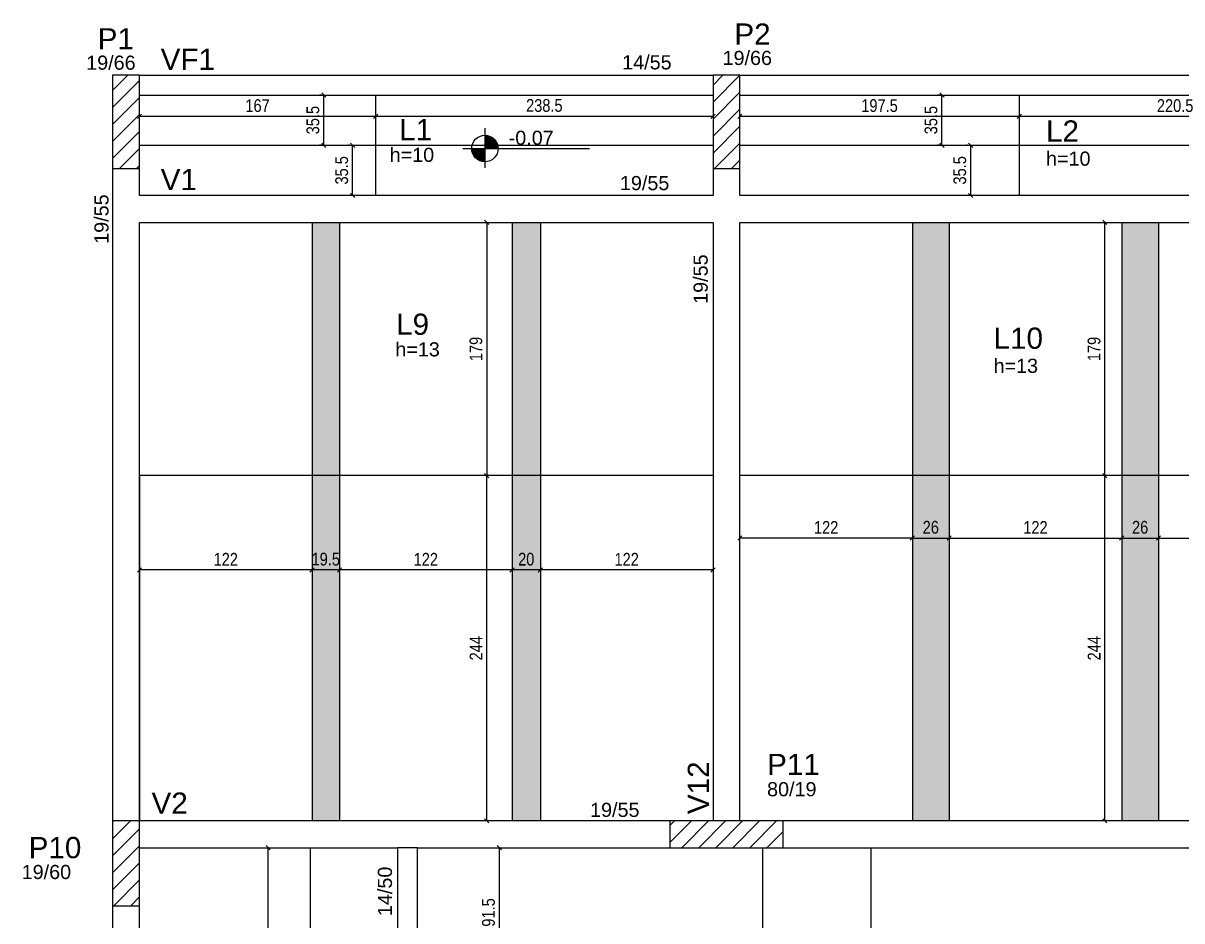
# Model space of a CAD drawing. Header units: millimetres. Extents: x 3565 to 7170, y 1537 to 2867.
# Drawn here: x 3565 to 4384, y 2228 to 2863 of the extents above; entities that cross this region are included whole.
import ezdxf

# ---------------------------------------------------------------- set-up
doc = ezdxf.new("R2010")
doc.units = ezdxf.units.MM
for name, color, linetype in [('3', 3, 'Continuous'), ('4', 4, 'Continuous'), ('7', 7, 'Continuous'), ('9', 9, 'Continuous'), ('Painéis', 200, 'Continuous')]:
    doc.layers.add(name, color=color, linetype=linetype)
doc.layers.add('Hachura', color=251, linetype='Continuous', lineweight=9)
doc.styles.add('COTA TECNICA-50', font='techl___.ttf', dxfattribs={"height": 9})
doc.styles.get("Standard").update_dxf_attribs({"font": 'arial.ttf'})
doc.dimstyles.new('COTA PAINEL-50', dxfattribs={"dimtxt": 9, "dimasz": 3, "dimexe": 3, "dimexo": 3, "dimgap": 3, "dimtad": 1, "dimdec": 1, "dimzin": 12, "dimdsep": 46, "dimtxsty": 'COTA TECNICA-50', "dimblk1": 'OBLIQUE', "dimblk2": 'OBLIQUE', "dimsah": 1, "dimcen": 0.9, "dimclrd": 4, "dimclre": 4, "dimclrt": 240, "dimadec": 1, "dimazin": 3, "dimtfac": 1, "dimtdec": 1, "dimtmove": 0, "dimatfit": 3, "dimfxl": 1, "dimtolj": 1, "dimtzin": 12, "dimarcsym": 0})

# ---------------------------------------------------------------- blocks, each defined once
blk = doc.blocks.new('_Oblique')
at = {"color": 0, "linetype": 'ByBlock', "lineweight": -2}
blk.add_line((-0.5, -0.5), (0.5, 0.5), dxfattribs=at)
blk = doc.blocks.new('*D452')
at = {"layer": 'Defpoints', "color": 0, "transparency": 16777216}
for p in [(3930.5, 2476.28), (3930.5, 2476.28), (4052.53, 2476.26)]:
    blk.add_point(p, dxfattribs=at)
at = {"layer": 'Painéis', "color": 4, "lineweight": -2, "transparency": 16777216}
for p, q in [((4052.53, 2476.28), (3930.5, 2476.28)), ((4052.53, 2479.26), (4052.53, 2479.28))]:
    blk.add_line(p, q, dxfattribs=at)
at = {"layer": 'Painéis', "color": 4, "lineweight": -2, "transparency": 16777216, "xscale": 3, "yscale": 3, "zscale": 3, "rotation": 180}
blk.add_blockref('_Oblique', (3930.5, 2476.28), dxfattribs=at)
at = {"layer": 'Painéis', "color": 4, "lineweight": -2, "transparency": 16777216, "xscale": 3, "yscale": 3, "zscale": 3}
blk.add_blockref('_Oblique', (4052.53, 2476.28), dxfattribs=at)
at = {"layer": 'Painéis', "color": 240, "transparency": 16777216, "insert": (3991.51, 2483.84), "char_height": 9, "attachment_point": 5, "style": 'COTA TECNICA-50'}
blk.add_mtext('\\A1;122', dxfattribs=at)
blk = doc.blocks.new('*D491')
at = {"layer": 'Defpoints', "color": 0, "transparency": 16777216}
for p in [(3910.5, 2476.28), (3910.5, 2476.28), (3930.5, 2476.28)]:
    blk.add_point(p, dxfattribs=at)
at = {"layer": 'Painéis', "color": 4, "lineweight": -2, "transparency": 16777216}
blk.add_line((3930.5, 2476.28), (3910.5, 2476.28), dxfattribs=at)
at = {"layer": 'Painéis', "color": 4, "lineweight": -2, "transparency": 16777216, "xscale": 3, "yscale": 3, "zscale": 3, "rotation": 180}
blk.add_blockref('_Oblique', (3910.5, 2476.28), dxfattribs=at)
at = {"layer": 'Painéis', "color": 4, "lineweight": -2, "transparency": 16777216, "xscale": 3, "yscale": 3, "zscale": 3}
blk.add_blockref('_Oblique', (3930.5, 2476.28), dxfattribs=at)
at = {"layer": 'Painéis', "color": 240, "transparency": 16777216, "insert": (3920.5, 2483.88), "char_height": 9, "attachment_point": 5, "style": 'COTA TECNICA-50'}
blk.add_mtext('\\A1;20', dxfattribs=at)
blk = doc.blocks.new('*D492')
at = {"layer": 'Defpoints', "color": 0, "transparency": 16777216}
for p in [(3788.5, 2476.28), (3788.5, 2476.28), (3910.5, 2476.28)]:
    blk.add_point(p, dxfattribs=at)
at = {"layer": 'Painéis', "color": 4, "lineweight": -2, "transparency": 16777216}
blk.add_line((3910.5, 2476.28), (3788.5, 2476.28), dxfattribs=at)
at = {"layer": 'Painéis', "color": 4, "lineweight": -2, "transparency": 16777216, "xscale": 3, "yscale": 3, "zscale": 3, "rotation": 180}
blk.add_blockref('_Oblique', (3788.5, 2476.28), dxfattribs=at)
at = {"layer": 'Painéis', "color": 4, "lineweight": -2, "transparency": 16777216, "xscale": 3, "yscale": 3, "zscale": 3}
blk.add_blockref('_Oblique', (3910.5, 2476.28), dxfattribs=at)
at = {"layer": 'Painéis', "color": 240, "transparency": 16777216, "insert": (3849.5, 2483.84), "char_height": 9, "attachment_point": 5, "style": 'COTA TECNICA-50'}
blk.add_mtext('\\A1;122', dxfattribs=at)
blk = doc.blocks.new('*D493')
at = {"layer": 'Defpoints', "color": 0, "transparency": 16777216}
for p in [(3769.04, 2476.28), (3769.04, 2476.28), (3788.5, 2476.28)]:
    blk.add_point(p, dxfattribs=at)
at = {"layer": 'Painéis', "color": 4, "lineweight": -2, "transparency": 16777216}
blk.add_line((3788.5, 2476.28), (3769.04, 2476.28), dxfattribs=at)
at = {"layer": 'Painéis', "color": 4, "lineweight": -2, "transparency": 16777216, "xscale": 3, "yscale": 3, "zscale": 3, "rotation": 180}
blk.add_blockref('_Oblique', (3769.04, 2476.28), dxfattribs=at)
at = {"layer": 'Painéis', "color": 4, "lineweight": -2, "transparency": 16777216, "xscale": 3, "yscale": 3, "zscale": 3}
blk.add_blockref('_Oblique', (3788.5, 2476.28), dxfattribs=at)
at = {"layer": 'Painéis', "color": 240, "transparency": 16777216, "insert": (3778.77, 2483.91), "char_height": 9, "attachment_point": 5, "style": 'COTA TECNICA-50'}
blk.add_mtext('\\A1;19.5', dxfattribs=at)
blk = doc.blocks.new('*D494')
at = {"layer": 'Defpoints', "color": 0, "transparency": 16777216}
for p in [(3647.04, 2476.28), (3647.04, 2476.28), (3769.04, 2476.28)]:
    blk.add_point(p, dxfattribs=at)
at = {"layer": 'Painéis', "color": 4, "lineweight": -2, "transparency": 16777216}
blk.add_line((3769.04, 2476.28), (3647.04, 2476.28), dxfattribs=at)
at = {"layer": 'Painéis', "color": 4, "lineweight": -2, "transparency": 16777216, "xscale": 3, "yscale": 3, "zscale": 3, "rotation": 180}
blk.add_blockref('_Oblique', (3647.04, 2476.28), dxfattribs=at)
at = {"layer": 'Painéis', "color": 4, "lineweight": -2, "transparency": 16777216, "xscale": 3, "yscale": 3, "zscale": 3}
blk.add_blockref('_Oblique', (3769.04, 2476.28), dxfattribs=at)
at = {"layer": 'Painéis', "color": 240, "transparency": 16777216, "insert": (3708.04, 2483.84), "char_height": 9, "attachment_point": 5, "style": 'COTA TECNICA-50'}
blk.add_mtext('\\A1;122', dxfattribs=at)
blk = doc.blocks.new('*D495')
at = {"layer": 'Defpoints', "color": 0, "transparency": 16777216}
for p in [(3892.57, 2542.98), (3892.57, 2542.98), (3892.57, 2298.98)]:
    blk.add_point(p, dxfattribs=at)
at = {"layer": 'Painéis', "color": 4, "lineweight": -2, "transparency": 16777216}
blk.add_line((3892.57, 2298.98), (3892.57, 2542.98), dxfattribs=at)
at = {"layer": 'Painéis', "color": 4, "lineweight": -2, "transparency": 16777216, "xscale": 3, "yscale": 3, "zscale": 3}
for p, rotation in [((3892.57, 2542.98), 90), ((3892.57, 2298.98), 270)]:
    blk.add_blockref('_Oblique', p, dxfattribs=dict(at, rotation=rotation))
at = {"layer": 'Painéis', "color": 240, "transparency": 16777216, "insert": (3885, 2420.98), "char_height": 9, "attachment_point": 5, "rotation": 90, "style": 'COTA TECNICA-50'}
blk.add_mtext('\\A1;244', dxfattribs=at)
blk = doc.blocks.new('*D496')
at = {"layer": 'Defpoints', "color": 0, "transparency": 16777216}
for p in [(3892.57, 2721.98), (3892.57, 2542.98), (3892.57, 2542.98)]:
    blk.add_point(p, dxfattribs=at)
at = {"layer": 'Painéis', "color": 4, "lineweight": -2, "transparency": 16777216}
blk.add_line((3892.57, 2721.98), (3892.57, 2542.98), dxfattribs=at)
at = {"layer": 'Painéis', "color": 4, "lineweight": -2, "transparency": 16777216, "xscale": 3, "yscale": 3, "zscale": 3}
for p, rotation in [((3892.57, 2721.98), 90), ((3892.57, 2542.98), 270)]:
    blk.add_blockref('_Oblique', p, dxfattribs=dict(at, rotation=rotation))
at = {"layer": 'Painéis', "color": 240, "transparency": 16777216, "insert": (3884.97, 2632.48), "char_height": 9, "attachment_point": 5, "rotation": 90, "style": 'COTA TECNICA-50'}
blk.add_mtext('\\A1;179', dxfattribs=at)
blk = doc.blocks.new('*D497')
at = {"layer": 'Defpoints', "color": 0, "transparency": 16777216}
for p in [(4071.53, 2498.82), (4071.53, 2498.8), (4193.51, 2498.82)]:
    blk.add_point(p, dxfattribs=at)
at = {"layer": 'Painéis', "color": 4, "lineweight": -2, "transparency": 16777216}
for p, q in [((4071.53, 2501.8), (4071.53, 2501.82)), ((4193.51, 2498.82), (4071.53, 2498.82))]:
    blk.add_line(p, q, dxfattribs=at)
at = {"layer": 'Painéis', "color": 4, "lineweight": -2, "transparency": 16777216, "xscale": 3, "yscale": 3, "zscale": 3, "rotation": 180}
blk.add_blockref('_Oblique', (4071.53, 2498.82), dxfattribs=at)
at = {"layer": 'Painéis', "color": 4, "lineweight": -2, "transparency": 16777216, "xscale": 3, "yscale": 3, "zscale": 3}
blk.add_blockref('_Oblique', (4193.51, 2498.82), dxfattribs=at)
at = {"layer": 'Painéis', "color": 240, "transparency": 16777216, "insert": (4132.52, 2506.37), "char_height": 9, "attachment_point": 5, "style": 'COTA TECNICA-50'}
blk.add_mtext('\\A1;122', dxfattribs=at)
blk = doc.blocks.new('*D643')
at = {"layer": 'Defpoints', "color": 0, "transparency": 16777216}
for p in [(4193.51, 2498.82), (4219.51, 2498.82), (4219.51, 2498.82)]:
    blk.add_point(p, dxfattribs=at)
at = {"layer": 'Painéis', "color": 4, "lineweight": -2, "transparency": 16777216}
blk.add_line((4193.51, 2498.82), (4219.51, 2498.82), dxfattribs=at)
at = {"layer": 'Painéis', "color": 4, "lineweight": -2, "transparency": 16777216, "xscale": 3, "yscale": 3, "zscale": 3, "rotation": 180}
blk.add_blockref('_Oblique', (4193.51, 2498.82), dxfattribs=at)
at = {"layer": 'Painéis', "color": 4, "lineweight": -2, "transparency": 16777216, "xscale": 3, "yscale": 3, "zscale": 3}
blk.add_blockref('_Oblique', (4219.51, 2498.82), dxfattribs=at)
at = {"layer": 'Painéis', "color": 240, "transparency": 16777216, "insert": (4206.51, 2506.41), "char_height": 9, "attachment_point": 5, "style": 'COTA TECNICA-50'}
blk.add_mtext('\\A1;26', dxfattribs=at)
blk = doc.blocks.new('*D644')
at = {"layer": 'Defpoints', "color": 0, "transparency": 16777216}
for p in [(4219.51, 2498.82), (4341.51, 2498.82), (4341.51, 2498.82)]:
    blk.add_point(p, dxfattribs=at)
at = {"layer": 'Painéis', "color": 4, "lineweight": -2, "transparency": 16777216}
blk.add_line((4219.51, 2498.82), (4341.51, 2498.82), dxfattribs=at)
at = {"layer": 'Painéis', "color": 4, "lineweight": -2, "transparency": 16777216, "xscale": 3, "yscale": 3, "zscale": 3, "rotation": 180}
blk.add_blockref('_Oblique', (4219.51, 2498.82), dxfattribs=at)
at = {"layer": 'Painéis', "color": 4, "lineweight": -2, "transparency": 16777216, "xscale": 3, "yscale": 3, "zscale": 3}
blk.add_blockref('_Oblique', (4341.51, 2498.82), dxfattribs=at)
at = {"layer": 'Painéis', "color": 240, "transparency": 16777216, "insert": (4280.51, 2506.37), "char_height": 9, "attachment_point": 5, "style": 'COTA TECNICA-50'}
blk.add_mtext('\\A1;122', dxfattribs=at)
blk = doc.blocks.new('*D645')
at = {"layer": 'Defpoints', "color": 0, "transparency": 16777216}
for p in [(4341.51, 2498.82), (4367.51, 2498.82), (4367.51, 2498.82)]:
    blk.add_point(p, dxfattribs=at)
at = {"layer": 'Painéis', "color": 4, "lineweight": -2, "transparency": 16777216}
blk.add_line((4341.51, 2498.82), (4367.51, 2498.82), dxfattribs=at)
at = {"layer": 'Painéis', "color": 4, "lineweight": -2, "transparency": 16777216, "xscale": 3, "yscale": 3, "zscale": 3, "rotation": 180}
blk.add_blockref('_Oblique', (4341.51, 2498.82), dxfattribs=at)
at = {"layer": 'Painéis', "color": 4, "lineweight": -2, "transparency": 16777216, "xscale": 3, "yscale": 3, "zscale": 3}
blk.add_blockref('_Oblique', (4367.51, 2498.82), dxfattribs=at)
at = {"layer": 'Painéis', "color": 240, "transparency": 16777216, "insert": (4354.51, 2506.41), "char_height": 9, "attachment_point": 5, "style": 'COTA TECNICA-50'}
blk.add_mtext('\\A1;26', dxfattribs=at)
blk = doc.blocks.new('*D646')
at = {"layer": 'Defpoints', "color": 0, "transparency": 16777216}
for p in [(4367.51, 2498.82), (4489.54, 2498.82), (4489.54, 2498.82)]:
    blk.add_point(p, dxfattribs=at)
at = {"layer": 'Painéis', "color": 4, "lineweight": -2, "transparency": 16777216}
blk.add_line((4367.51, 2498.82), (4489.54, 2498.82), dxfattribs=at)
at = {"layer": 'Painéis', "color": 4, "lineweight": -2, "transparency": 16777216, "xscale": 3, "yscale": 3, "zscale": 3, "rotation": 180}
blk.add_blockref('_Oblique', (4367.51, 2498.82), dxfattribs=at)
at = {"layer": 'Painéis', "color": 4, "lineweight": -2, "transparency": 16777216, "xscale": 3, "yscale": 3, "zscale": 3}
blk.add_blockref('_Oblique', (4489.54, 2498.82), dxfattribs=at)
at = {"layer": 'Painéis', "color": 240, "transparency": 16777216, "insert": (4428.53, 2506.37), "char_height": 9, "attachment_point": 5, "style": 'COTA TECNICA-50'}
blk.add_mtext('\\A1;122', dxfattribs=at)
blk = doc.blocks.new('*D498')
at = {"layer": 'Defpoints', "color": 0, "transparency": 16777216}
for p in [(4329.58, 2542.98), (4329.58, 2542.98), (4329.58, 2298.98)]:
    blk.add_point(p, dxfattribs=at)
at = {"layer": 'Painéis', "color": 4, "lineweight": -2, "transparency": 16777216}
blk.add_line((4329.58, 2298.98), (4329.58, 2542.98), dxfattribs=at)
at = {"layer": 'Painéis', "color": 4, "lineweight": -2, "transparency": 16777216, "xscale": 3, "yscale": 3, "zscale": 3}
for p, rotation in [((4329.58, 2542.98), 90), ((4329.58, 2298.98), 270)]:
    blk.add_blockref('_Oblique', p, dxfattribs=dict(at, rotation=rotation))
at = {"layer": 'Painéis', "color": 240, "transparency": 16777216, "insert": (4322.01, 2420.98), "char_height": 9, "attachment_point": 5, "rotation": 90, "style": 'COTA TECNICA-50'}
blk.add_mtext('\\A1;244', dxfattribs=at)
blk = doc.blocks.new('*D499')
at = {"layer": 'Defpoints', "color": 0, "transparency": 16777216}
for p in [(4329.58, 2721.98), (4329.58, 2721.98), (4329.58, 2542.98)]:
    blk.add_point(p, dxfattribs=at)
at = {"layer": 'Painéis', "color": 4, "lineweight": -2, "transparency": 16777216}
blk.add_line((4329.58, 2542.98), (4329.58, 2721.98), dxfattribs=at)
at = {"layer": 'Painéis', "color": 4, "lineweight": -2, "transparency": 16777216, "xscale": 3, "yscale": 3, "zscale": 3}
for p, rotation in [((4329.58, 2721.98), 90), ((4329.58, 2542.98), 270)]:
    blk.add_blockref('_Oblique', p, dxfattribs=dict(at, rotation=rotation))
at = {"layer": 'Painéis', "color": 240, "transparency": 16777216, "insert": (4321.99, 2632.48), "char_height": 9, "attachment_point": 5, "rotation": 90, "style": 'COTA TECNICA-50'}
blk.add_mtext('\\A1;179', dxfattribs=at)
blk = doc.blocks.new('*D467')
at = {"layer": 'Defpoints', "color": 0, "transparency": 16777216}
for p in [(3901.48, 2279.98), (3901.48, 2279.98), (3901.48, 2188.48)]:
    blk.add_point(p, dxfattribs=at)
at = {"layer": 'Painéis', "color": 4, "lineweight": -2, "transparency": 16777216}
blk.add_line((3901.48, 2188.48), (3901.48, 2279.98), dxfattribs=at)
at = {"layer": 'Painéis', "color": 4, "lineweight": -2, "transparency": 16777216, "xscale": 3, "yscale": 3, "zscale": 3}
for p, rotation in [((3901.48, 2279.98), 90), ((3901.48, 2188.48), 270)]:
    blk.add_blockref('_Oblique', p, dxfattribs=dict(at, rotation=rotation))
at = {"layer": 'Painéis', "color": 240, "transparency": 16777216, "insert": (3893.85, 2234.23), "char_height": 9, "attachment_point": 5, "rotation": 90, "style": 'COTA TECNICA-50'}
blk.add_mtext('\\A1;91.5', dxfattribs=at)
blk = doc.blocks.new('*D638')
at = {"layer": 'Defpoints', "color": 0, "transparency": 16777216}
for p in [(3738.04, 2279.98), (3738.04, 2279.98), (3738.04, 2108.98)]:
    blk.add_point(p, dxfattribs=at)
at = {"layer": 'Painéis', "color": 4, "lineweight": -2, "transparency": 16777216}
blk.add_line((3738.04, 2108.98), (3738.04, 2279.98), dxfattribs=at)
at = {"layer": 'Painéis', "color": 4, "lineweight": -2, "transparency": 16777216, "xscale": 3, "yscale": 3, "zscale": 3}
for p, rotation in [((3738.04, 2279.98), 90), ((3738.04, 2108.98), 270)]:
    blk.add_blockref('_Oblique', p, dxfattribs=dict(at, rotation=rotation))
at = {"layer": 'Painéis', "color": 240, "transparency": 16777216, "insert": (3730.47, 2194.48), "char_height": 9, "attachment_point": 5, "rotation": 90, "style": 'COTA TECNICA-50'}
blk.add_mtext('\\A1;171', dxfattribs=at)
blk = doc.blocks.new('*D564')
at = {"layer": 'Defpoints', "color": 0, "transparency": 16777216}
for p in [(3814.04, 2796.82), (3814.04, 2796.82), (4052.54, 2796.82)]:
    blk.add_point(p, dxfattribs=at)
at = {"layer": 'Painéis', "color": 4, "lineweight": -2, "transparency": 16777216}
blk.add_line((4052.54, 2796.82), (3814.04, 2796.82), dxfattribs=at)
at = {"layer": 'Painéis', "color": 4, "lineweight": -2, "transparency": 16777216, "xscale": 3, "yscale": 3, "zscale": 3, "rotation": 180}
blk.add_blockref('_Oblique', (3814.04, 2796.82), dxfattribs=at)
at = {"layer": 'Painéis', "color": 4, "lineweight": -2, "transparency": 16777216, "xscale": 3, "yscale": 3, "zscale": 3}
blk.add_blockref('_Oblique', (4052.54, 2796.82), dxfattribs=at)
at = {"layer": 'Painéis', "color": 240, "transparency": 16777216, "insert": (3933.29, 2804.54), "char_height": 9, "attachment_point": 5, "style": 'COTA TECNICA-50'}
blk.add_mtext('\\A1;238.5', dxfattribs=at)
blk = doc.blocks.new('*D565')
at = {"layer": 'Defpoints', "color": 0, "transparency": 16777216}
for p in [(3647.04, 2796.82), (3647.04, 2796.82), (3814.04, 2796.82)]:
    blk.add_point(p, dxfattribs=at)
at = {"layer": 'Painéis', "color": 4, "lineweight": -2, "transparency": 16777216}
blk.add_line((3814.04, 2796.82), (3647.04, 2796.82), dxfattribs=at)
at = {"layer": 'Painéis', "color": 4, "lineweight": -2, "transparency": 16777216, "xscale": 3, "yscale": 3, "zscale": 3, "rotation": 180}
blk.add_blockref('_Oblique', (3647.04, 2796.82), dxfattribs=at)
at = {"layer": 'Painéis', "color": 4, "lineweight": -2, "transparency": 16777216, "xscale": 3, "yscale": 3, "zscale": 3}
blk.add_blockref('_Oblique', (3814.04, 2796.82), dxfattribs=at)
at = {"layer": 'Painéis', "color": 240, "transparency": 16777216, "insert": (3730.54, 2804.41), "char_height": 9, "attachment_point": 5, "style": 'COTA TECNICA-50'}
blk.add_mtext('\\A1;167', dxfattribs=at)
blk = doc.blocks.new('*D566')
at = {"layer": 'Defpoints', "color": 0, "transparency": 16777216}
for p in [(3797.76, 2776.48), (3798.51, 2776.48), (3798.51, 2740.98)]:
    blk.add_point(p, dxfattribs=at)
at = {"layer": 'Painéis', "color": 4, "lineweight": -2, "transparency": 16777216}
for p, q in [((3795.51, 2776.48), (3794.76, 2776.48)), ((3797.76, 2740.98), (3797.76, 2776.48)), ((3795.51, 2740.98), (3794.76, 2740.98))]:
    blk.add_line(p, q, dxfattribs=at)
at = {"layer": 'Painéis', "color": 4, "lineweight": -2, "transparency": 16777216, "xscale": 3, "yscale": 3, "zscale": 3}
for p, rotation in [((3797.76, 2776.48), 90), ((3797.76, 2740.98), 270)]:
    blk.add_blockref('_Oblique', p, dxfattribs=dict(at, rotation=rotation))
at = {"layer": 'Painéis', "color": 240, "transparency": 16777216, "insert": (3790.06, 2758.73), "char_height": 9, "attachment_point": 5, "rotation": 90, "style": 'COTA TECNICA-50'}
blk.add_mtext('\\A1;35.5', dxfattribs=at)
blk = doc.blocks.new('*D567')
at = {"layer": 'Defpoints', "color": 0, "transparency": 16777216}
for p in [(3777.38, 2811.98), (3779.27, 2811.98), (3779.27, 2776.48)]:
    blk.add_point(p, dxfattribs=at)
at = {"layer": 'Painéis', "color": 4, "lineweight": -2, "transparency": 16777216}
for p, q in [((3776.27, 2811.98), (3774.38, 2811.98)), ((3777.38, 2776.48), (3777.38, 2811.98)), ((3776.27, 2776.48), (3774.38, 2776.48))]:
    blk.add_line(p, q, dxfattribs=at)
at = {"layer": 'Painéis', "color": 4, "lineweight": -2, "transparency": 16777216, "xscale": 3, "yscale": 3, "zscale": 3}
for p, rotation in [((3777.38, 2811.98), 90), ((3777.38, 2776.48), 270)]:
    blk.add_blockref('_Oblique', p, dxfattribs=dict(at, rotation=rotation))
at = {"layer": 'Painéis', "color": 240, "transparency": 16777216, "insert": (3769.68, 2794.23), "char_height": 9, "attachment_point": 5, "rotation": 90, "style": 'COTA TECNICA-50'}
blk.add_mtext('\\A1;35.5', dxfattribs=at)
blk = doc.blocks.new('*D568')
at = {"layer": 'Defpoints', "color": 0, "transparency": 16777216}
for p in [(4269.04, 2796.82), (4269.04, 2796.82), (4489.54, 2796.82)]:
    blk.add_point(p, dxfattribs=at)
at = {"layer": 'Painéis', "color": 4, "lineweight": -2, "transparency": 16777216}
blk.add_line((4489.54, 2796.82), (4269.04, 2796.82), dxfattribs=at)
at = {"layer": 'Painéis', "color": 4, "lineweight": -2, "transparency": 16777216, "xscale": 3, "yscale": 3, "zscale": 3, "rotation": 180}
blk.add_blockref('_Oblique', (4269.04, 2796.82), dxfattribs=at)
at = {"layer": 'Painéis', "color": 4, "lineweight": -2, "transparency": 16777216, "xscale": 3, "yscale": 3, "zscale": 3}
blk.add_blockref('_Oblique', (4489.54, 2796.82), dxfattribs=at)
at = {"layer": 'Painéis', "color": 240, "transparency": 16777216, "insert": (4379.29, 2804.42), "char_height": 9, "attachment_point": 5, "style": 'COTA TECNICA-50'}
blk.add_mtext('\\A1;220.5', dxfattribs=at)
blk = doc.blocks.new('*D569')
at = {"layer": 'Defpoints', "color": 0, "transparency": 16777216}
for p in [(4071.54, 2796.82), (4071.54, 2796.82), (4269.04, 2796.82)]:
    blk.add_point(p, dxfattribs=at)
at = {"layer": 'Painéis', "color": 4, "lineweight": -2, "transparency": 16777216}
blk.add_line((4269.04, 2796.82), (4071.54, 2796.82), dxfattribs=at)
at = {"layer": 'Painéis', "color": 4, "lineweight": -2, "transparency": 16777216, "xscale": 3, "yscale": 3, "zscale": 3, "rotation": 180}
blk.add_blockref('_Oblique', (4071.54, 2796.82), dxfattribs=at)
at = {"layer": 'Painéis', "color": 4, "lineweight": -2, "transparency": 16777216, "xscale": 3, "yscale": 3, "zscale": 3}
blk.add_blockref('_Oblique', (4269.04, 2796.82), dxfattribs=at)
at = {"layer": 'Painéis', "color": 240, "transparency": 16777216, "insert": (4170.29, 2804.45), "char_height": 9, "attachment_point": 5, "style": 'COTA TECNICA-50'}
blk.add_mtext('\\A1;197.5', dxfattribs=at)
blk = doc.blocks.new('*D570')
at = {"layer": 'Defpoints', "color": 0, "transparency": 16777216}
for p in [(4234.76, 2776.48), (4235.51, 2776.48), (4235.51, 2740.98)]:
    blk.add_point(p, dxfattribs=at)
at = {"layer": 'Painéis', "color": 4, "lineweight": -2, "transparency": 16777216}
for p, q in [((4232.51, 2776.48), (4231.76, 2776.48)), ((4234.76, 2740.98), (4234.76, 2776.48)), ((4232.51, 2740.98), (4231.76, 2740.98))]:
    blk.add_line(p, q, dxfattribs=at)
at = {"layer": 'Painéis', "color": 4, "lineweight": -2, "transparency": 16777216, "xscale": 3, "yscale": 3, "zscale": 3}
for p, rotation in [((4234.76, 2776.48), 90), ((4234.76, 2740.98), 270)]:
    blk.add_blockref('_Oblique', p, dxfattribs=dict(at, rotation=rotation))
at = {"layer": 'Painéis', "color": 240, "transparency": 16777216, "insert": (4227.06, 2758.73), "char_height": 9, "attachment_point": 5, "rotation": 90, "style": 'COTA TECNICA-50'}
blk.add_mtext('\\A1;35.5', dxfattribs=at)
blk = doc.blocks.new('*D571')
at = {"layer": 'Defpoints', "color": 0, "transparency": 16777216}
for p in [(4214.38, 2811.98), (4216.27, 2811.98), (4216.27, 2776.48)]:
    blk.add_point(p, dxfattribs=at)
at = {"layer": 'Painéis', "color": 4, "lineweight": -2, "transparency": 16777216}
for p, q in [((4213.27, 2811.98), (4211.38, 2811.98)), ((4214.38, 2776.48), (4214.38, 2811.98)), ((4213.27, 2776.48), (4211.38, 2776.48))]:
    blk.add_line(p, q, dxfattribs=at)
at = {"layer": 'Painéis', "color": 4, "lineweight": -2, "transparency": 16777216, "xscale": 3, "yscale": 3, "zscale": 3}
for p, rotation in [((4214.38, 2811.98), 90), ((4214.38, 2776.48), 270)]:
    blk.add_blockref('_Oblique', p, dxfattribs=dict(at, rotation=rotation))
at = {"layer": 'Painéis', "color": 240, "transparency": 16777216, "insert": (4206.68, 2794.23), "char_height": 9, "attachment_point": 5, "rotation": 90, "style": 'COTA TECNICA-50'}
blk.add_mtext('\\A1;35.5', dxfattribs=at)

msp = doc.modelspace()

# ---------------------------------------------------------------- hatches: boundary and pattern name
at = {"layer": 'Hachura', "linetype": 'ByBlock'}
h = msp.add_hatch(color=256, dxfattribs=at)
h.dxf.hatch_style = 1
h.paths.add_polyline_path([(3788.5, 2721.98), (3769.04, 2721.98), (3769.04, 2298.98), (3788.5, 2298.98)])
h = msp.add_hatch(color=256, dxfattribs=at)
h.dxf.hatch_style = 1
h.paths.add_polyline_path([(3930.5, 2721.98), (3910.5, 2721.98), (3910.5, 2298.98), (3930.5, 2298.98)])
h = msp.add_hatch(color=256, dxfattribs=at)
h.dxf.hatch_style = 1
h.paths.add_polyline_path([(4219.51, 2721.99), (4193.51, 2721.98), (4193.51, 2298.98), (4219.51, 2298.99)])
h = msp.add_hatch(color=256, dxfattribs=at)
h.dxf.hatch_style = 1
h.paths.add_polyline_path([(4367.51, 2721.99), (4341.51, 2721.98), (4341.51, 2298.98), (4367.51, 2298.99)])

# ---------------------------------------------------------------- linework, layer by layer
at = {"layer": '3', "linetype": 'Continuous'}
for p, q in [((3628.04, 2815.19), (3638.83, 2825.98)), ((3628.04, 2803.17), (3647.04, 2822.17)), ((3647.04, 2825.98), (4052.54, 2825.98)), ((4052.54, 2806.94), (4071.54, 2825.98)), ((4052.54, 2818.96), (4059.56, 2825.98)), ((4071.54, 2825.98), (4489.54, 2825.98)), ((3628.04, 2791.15), (3647.04, 2810.15)), ((3647.04, 2811.98), (4052.54, 2811.98)), ((4052.54, 2794.92), (4071.54, 2813.92)), ((4071.54, 2811.98), (4489.54, 2811.98)), ((4052.54, 2782.9), (4071.54, 2801.9)), ((3628.04, 2779.13), (3647.04, 2798.13)), ((3628.04, 2767.11), (3647.04, 2786.11)), ((3891.3, 2788.6), (3891.3, 2760.39)), ((4052.54, 2770.88), (4071.54, 2789.88)), ((3891.3, 2783.49), (3891.3, 2764.74)), ((3891.3, 2783.04), (3894.18, 2783.04)), ((3891.3, 2782.44), (3895.61, 2782.44)), ((3891.3, 2781.85), (3896.6, 2781.85)), ((3891.3, 2781.25), (3897.38, 2781.25)), ((3891.3, 2780.66), (3898.01, 2780.66)), ((3891.3, 2780.07), (3898.55, 2780.07)), ((3891.3, 2779.47), (3899, 2779.47)), ((3891.3, 2778.88), (3899.38, 2778.88)), ((3891.3, 2778.28), (3899.7, 2778.28)), ((3891.3, 2777.69), (3899.97, 2777.69)), ((3891.3, 2777.09), (3900.19, 2777.09)), ((4053.66, 2759.98), (4071.54, 2777.86)), ((3632.93, 2759.98), (3647.04, 2774.09)), ((3875.65, 2774.12), (3965.26, 2774.12)), ((3881.92, 2774.12), (3900.67, 2774.12)), ((3891.3, 2773.52), (3881.92, 2773.52)), ((3891.3, 2772.93), (3882, 2772.93)), ((3891.3, 2772.34), (3882.09, 2772.34)), ((3891.3, 2771.74), (3882.23, 2771.74)), ((3891.3, 2771.15), (3882.41, 2771.15)), ((3891.3, 2770.55), (3882.63, 2770.55)), ((3891.3, 2769.96), (3882.9, 2769.96)), ((3891.3, 2769.36), (3883.22, 2769.36)), ((3891.3, 2776.5), (3900.37, 2776.5)), ((3891.3, 2775.9), (3900.5, 2775.9)), ((3891.3, 2775.31), (3900.6, 2775.31)), ((3891.3, 2774.71), (3900.67, 2774.71)), ((3644.95, 2759.98), (3647.04, 2762.06)), ((3891.3, 2768.77), (3883.6, 2768.77)), ((3891.3, 2768.17), (3884.05, 2768.17)), ((3891.3, 2767.58), (3884.58, 2767.58)), ((3891.3, 2766.98), (3885.22, 2766.98)), ((3891.3, 2766.39), (3885.99, 2766.39)), ((3891.3, 2765.79), (3886.99, 2765.79)), ((3891.3, 2765.2), (3888.41, 2765.2)), ((4065.68, 2759.98), (4071.54, 2765.84)), ((3628.04, 2286.27), (3640.74, 2298.98)), ((3628.04, 2298.29), (3628.72, 2298.98)), ((4022.04, 2283.59), (4037.43, 2298.98)), ((4022.04, 2295.61), (4025.41, 2298.98)), ((4030.45, 2279.98), (4049.45, 2298.98)), ((4042.47, 2279.98), (4061.47, 2298.98)), ((4054.49, 2279.98), (4073.49, 2298.98)), ((4066.51, 2279.98), (4085.51, 2298.98)), ((4078.53, 2279.98), (4097.53, 2298.98)), ((3628.04, 2274.25), (3647.04, 2293.25)), ((4090.56, 2279.98), (4102.04, 2291.46)), ((3628.04, 2262.23), (3647.04, 2281.23)), ((3628.04, 2250.21), (3647.04, 2269.21)), ((3628.83, 2238.98), (3647.04, 2257.19)), ((3640.85, 2238.98), (3647.04, 2245.17))]:
    msp.add_line(p, q, dxfattribs=at)
for points in [[(3628.04, 2759.98), (3628.04, 2731.48)], [(3647.04, 2740.98), (3647.04, 2759.98)], [(4052.54, 2759.98), (4052.54, 2740.98)], [(4071.54, 2740.98), (4071.54, 2759.98)], [(4052.54, 2740.98), (3647.04, 2740.98)], [(4489.54, 2740.98), (4071.54, 2740.98)], [(3628.04, 2731.48), (3628.04, 2298.98)], [(3647.04, 2721.98), (4052.54, 2721.98)], [(3647.04, 2298.98), (3647.04, 2721.98)], [(4052.54, 2721.98), (4052.54, 2298.98)], [(4071.54, 2721.98), (4489.54, 2721.98)], [(4071.54, 2298.98), (4071.54, 2721.98)], [(3836.54, 2298.98), (3647.04, 2298.98)], [(4022.04, 2298.98), (3836.54, 2298.98)], [(4489.54, 2298.98), (4102.04, 2298.98)], [(3647.04, 2279.98), (3829.54, 2279.98)], [(3829.54, 2279.98), (3829.54, 2108.98)], [(3843.54, 2279.98), (3829.54, 2279.98)], [(3843.54, 2279.98), (4022.04, 2279.98)], [(3843.54, 2127.98), (3843.54, 2279.98)], [(4102.04, 2279.98), (4489.54, 2279.98)], [(3628.04, 2238.98), (3628.04, 1918.98)], [(3647.04, 1918.98), (3647.04, 2238.98)]]:
    msp.add_lwpolyline(points, dxfattribs=at)
msp.add_circle((3891.3, 2774.12), 9.38, dxfattribs=at)
at = {"layer": '7', "linetype": 'Continuous'}
for points in [[(3628.04, 2759.98), (3647.04, 2759.98), (3647.04, 2825.98), (3628.04, 2825.98), (3628.04, 2759.98)], [(4052.54, 2759.98), (4071.54, 2759.98), (4071.54, 2825.98), (4052.54, 2825.98), (4052.54, 2759.98)], [(3628.04, 2238.98), (3647.04, 2238.98), (3647.04, 2298.98), (3628.04, 2298.98), (3628.04, 2238.98)], [(4022.04, 2279.98), (4102.04, 2279.98), (4102.04, 2298.98), (4022.04, 2298.98), (4022.04, 2279.98)]]:
    msp.add_lwpolyline(points, dxfattribs=at)
at = {"layer": '9', "linetype": 'Continuous'}
msp.add_solid([(3647.04, 2493.98), (3647.04, 2298.98), (3647.04, 2493.98)], dxfattribs=at)
at = {"layer": 'Painéis'}
for p, q in [((3814.04, 2811.98), (3814.04, 2740.98)), ((4269.04, 2811.98), (4269.04, 2740.98)), ((3647.04, 2776.48), (4052.54, 2776.48)), ((4071.54, 2776.48), (4489.54, 2776.48)), ((3769.04, 2721.98), (3769.04, 2298.98)), ((3788.5, 2721.98), (3788.5, 2298.98)), ((3910.5, 2721.98), (3910.5, 2298.98)), ((3930.5, 2721.98), (3930.5, 2298.98)), ((4193.51, 2721.98), (4193.51, 2299)), ((4219.51, 2721.98), (4219.51, 2299)), ((4341.51, 2721.98), (4341.51, 2299)), ((4367.51, 2721.98), (4367.51, 2299)), ((4052.53, 2542.98), (3647.04, 2542.98)), ((3647.04, 2542.98), (3647.04, 2298.98)), ((4489.54, 2543), (4071.53, 2543)), ((3768.04, 1721.91), (3768.04, 2279.98)), ((4087.54, 2279.98), (4087.54, 2127.98)), ((4164.04, 2279.98), (4164.04, 2127.98))]:
    msp.add_line(p, q, dxfattribs=at)

# ---------------------------------------------------------------- texts
at = {"layer": '3', "linetype": 'Continuous'}
for s, p in [('19/66', (4059.29, 2833.18)), ('19/66', (3609.38, 2829.83)), ('14/55', (3988.33, 2830.09)), ('-0.07', (3908.09, 2776.74)), ('h=10', (3823.94, 2764.72)), ('h=10', (4287.99, 2762.02)), ('19/55', (3986.73, 2744.73)), ('h=13', (3827.92, 2627.21)), ('h=13', (4250.9, 2615.6)), ('80/19', (4090.77, 2316.35)), ('19/55', (3965.63, 2301.76)), ('19/60', (3563.76, 2257.84))]:
    msp.add_text(s, height=10, dxfattribs=at).set_placement(p)
for s, p in [('19/55', (3625.17, 2706.79)), ('19/55', (4048.79, 2664.37)), ('14/50', (3825.58, 2231.67))]:
    msp.add_text(s, height=10, rotation=90, dxfattribs=at).set_placement(p)
at = {"layer": '4', "linetype": 'Continuous'}
for s, p in [('P1', (3617.49, 2844.2)), ('P2', (4067.66, 2847.52)), ('VF1', (3662.04, 2829.73)), ('L1', (3830.69, 2780.04)), ('L2', (4287.99, 2779.02)), ('V1', (3662.04, 2744.73)), ('L9', (3828.5, 2642.48)), ('L10', (4250.9, 2632.6)), ('P11', (4090.77, 2331.35)), ('V2', (3655.57, 2304.02)), ('P10', (3568.69, 2272.6))]:
    msp.add_text(s, height=15, dxfattribs=at).set_placement(p)
msp.add_text('V12', height=15, rotation=90, dxfattribs=at).set_placement((4049.72, 2303.73))

# ---------------------------------------------------------------- dimensions: what is measured, and where the dimension line sits
at = {"layer": 'Painéis'}
for base, p1, p2, picture, middle in [((3647.04, 2796.82), (3814.04, 2796.82), (3647.04, 2796.82), '*D565', (3730.54, 2804.41)), ((3814.04, 2796.82), (4052.54, 2796.82), (3814.04, 2796.82), '*D564', (3933.29, 2804.54)), ((4071.54, 2796.82), (4269.04, 2796.82), (4071.54, 2796.82), '*D569', (4170.29, 2804.45)), ((4269.04, 2796.82), (4489.54, 2796.82), (4269.04, 2796.82), '*D568', (4379.29, 2804.42)), ((4219.51, 2498.82), (4193.51, 2498.82), (4219.51, 2498.82), '*D643', (4206.51, 2506.41)), ((3647.04, 2476.28), (3769.04, 2476.28), (3647.04, 2476.28), '*D494', (3708.04, 2483.84)), ((3788.5, 2476.28), (3910.5, 2476.28), (3788.5, 2476.28), '*D492', (3849.5, 2483.84)), ((3910.5, 2476.28), (3930.5, 2476.28), (3910.5, 2476.28), '*D491', (3920.5, 2483.88))]:
    dim = msp.add_linear_dim(base=base, p1=p1, p2=p2, dimstyle='COTA PAINEL-50', dxfattribs=at)
    dim.commit()
    dim.dimension.update_dxf_attribs({"geometry": picture, "text_midpoint": middle})
for base, p1, p2, picture, middle in [((3777.38, 2811.98), (3779.27, 2776.48), (3779.27, 2811.98), '*D567', (3769.68, 2794.23)), ((4214.38, 2811.98), (4216.27, 2776.48), (4216.27, 2811.98), '*D571', (4206.68, 2794.23)), ((3797.76, 2776.48), (3798.51, 2740.98), (3798.51, 2776.48), '*D566', (3790.06, 2758.73)), ((4234.76, 2776.48), (4235.51, 2740.98), (4235.51, 2776.48), '*D570', (4227.06, 2758.73)), ((3892.57, 2542.98), (3892.57, 2721.98), (3892.57, 2542.98), '*D496', (3884.97, 2632.48)), ((4329.58, 2721.98), (4329.58, 2542.98), (4329.58, 2721.98), '*D499', (4321.99, 2632.48)), ((3892.57, 2542.98), (3892.57, 2298.98), (3892.57, 2542.98), '*D495', (3885, 2420.98)), ((4329.58, 2542.98), (4329.58, 2298.98), (4329.58, 2542.98), '*D498', (4322.01, 2420.98)), ((3738.04, 2279.98), (3738.04, 2108.98), (3738.04, 2279.98), '*D638', (3730.47, 2194.48)), ((3901.48, 2279.98), (3901.48, 2188.48), (3901.48, 2279.98), '*D467', (3893.85, 2234.23))]:
    dim = msp.add_linear_dim(base=base, p1=p1, p2=p2, angle=90, dimstyle='COTA PAINEL-50', dxfattribs=at)
    dim.commit()
    dim.dimension.update_dxf_attribs({"geometry": picture, "text_midpoint": middle})
for base, p1, p2, picture, middle in [((4071.53, 2498.82), (4193.51, 2498.82), (4071.53, 2498.8), '*D497', (4132.52, 2506.37)), ((4341.51, 2498.82), (4219.51, 2498.82), (4341.51, 2498.82), '*D644', (4280.51, 2506.37)), ((4367.51, 2498.82), (4341.51, 2498.82), (4367.51, 2498.82), '*D645', (4354.51, 2506.41)), ((4489.54, 2498.82), (4367.51, 2498.82), (4489.54, 2498.82), '*D646', (4428.53, 2506.37)), ((3930.5, 2476.28), (4052.53, 2476.26), (3930.5, 2476.28), '*D452', (3991.51, 2483.84))]:
    dim = msp.add_linear_dim(base=base, p1=p1, p2=p2, dimstyle='COTA PAINEL-50', override={"dimtmove": 1}, dxfattribs=at)
    dim.commit()
    dim.dimension.update_dxf_attribs({"geometry": picture, "text_midpoint": middle})
dim = msp.add_linear_dim(base=(3769.04, 2476.28), p1=(3788.5, 2476.28), p2=(3769.04, 2476.28), dimstyle='COTA PAINEL-50', dxfattribs=at)
dim.commit()
dim.dimension.update_dxf_attribs({"geometry": '*D493', "text_midpoint": (3778.77, 2476.28), "dimtype": 160})

doc.saveas('drawing.dxf')
